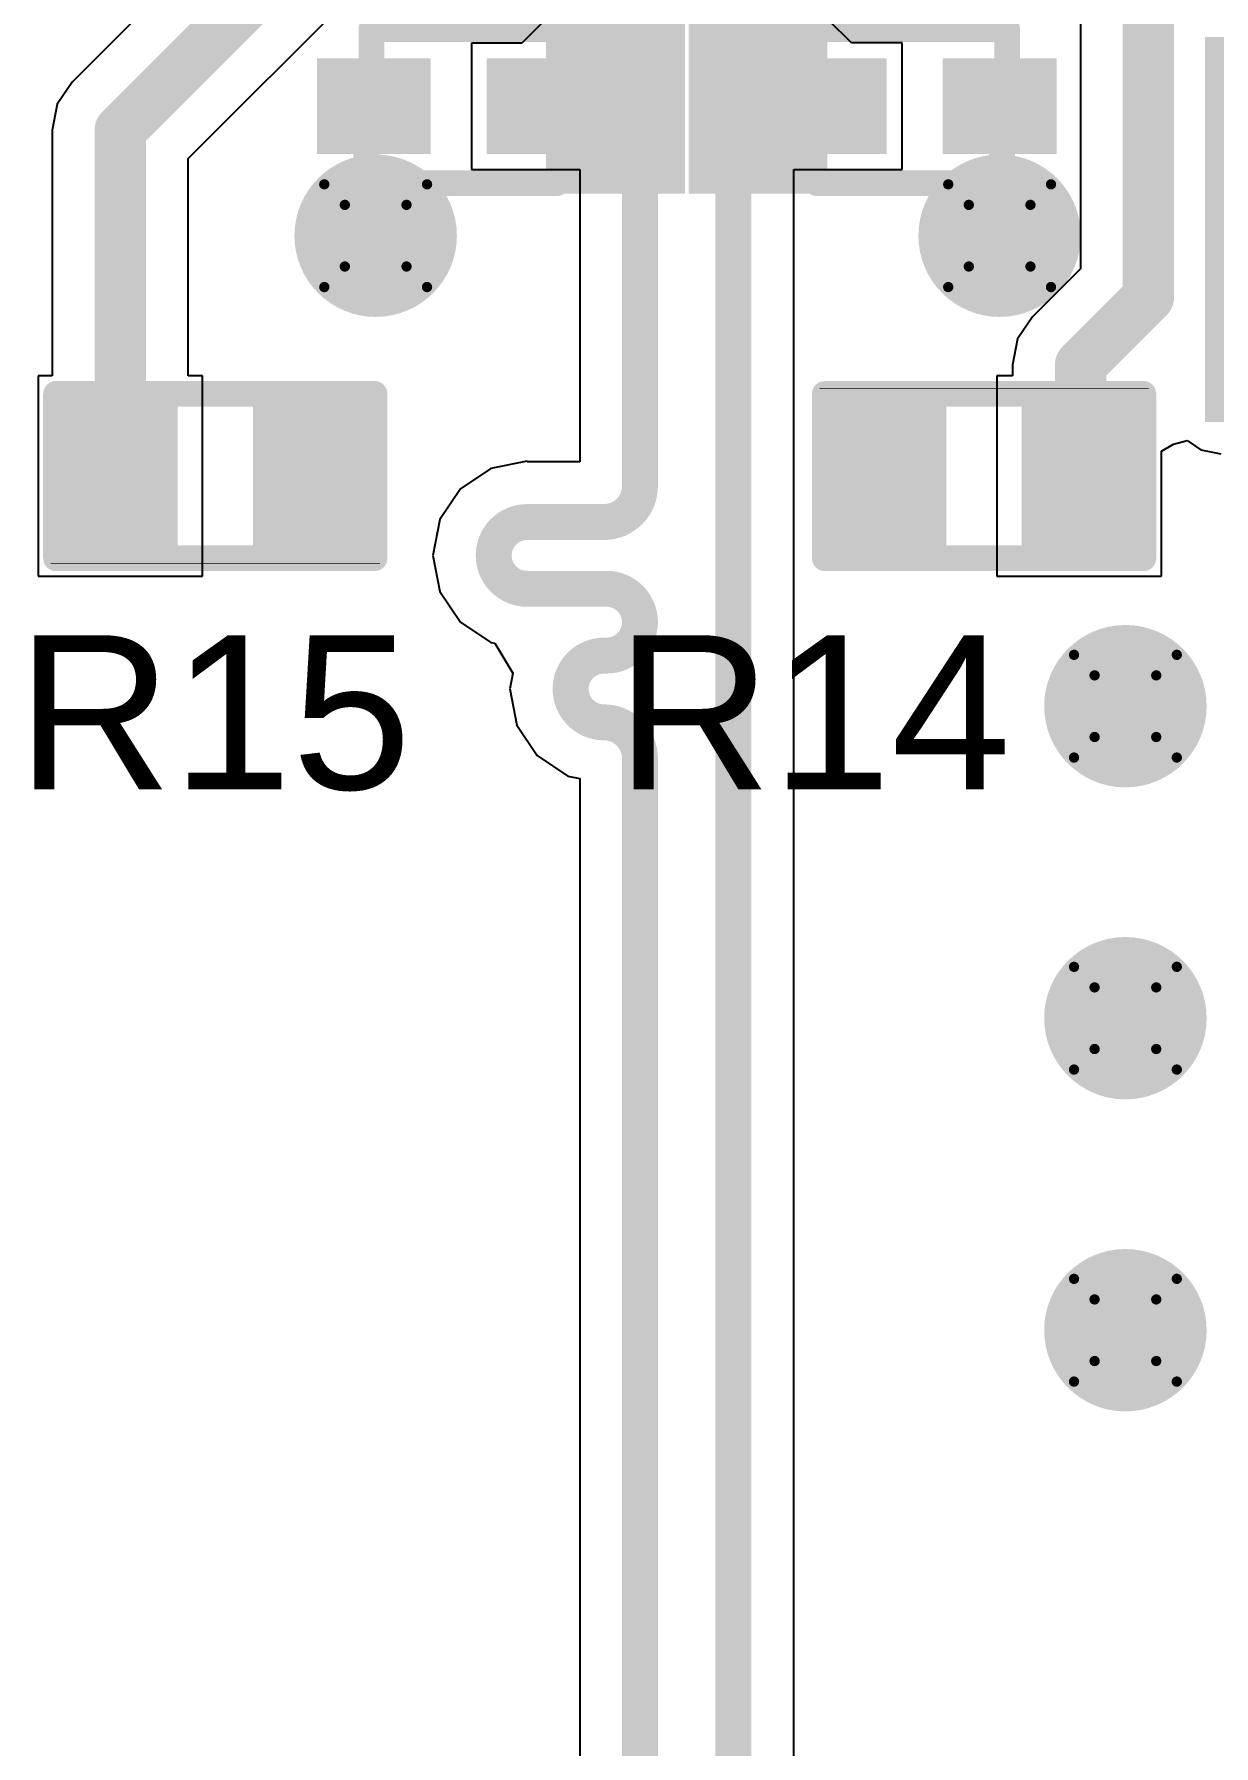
# Model space of a CAD drawing. Header units: inches. Extents: x -6 to 198, y 0 to 119.
# Drawn here: x 22.87 to 28.7, y 38.42 to 46.88 of the extents above; entities that cross this region are included whole.
import ezdxf

# ---------------------------------------------------------------- set-up
doc = ezdxf.new("R2010")
doc.units = ezdxf.units.IN
for name, color, linetype in [('Bottom Layer', 5, 'Continuous'), ('Bottom Solder', 6, 'Continuous'), ('Drill Drawing', 1, 'Continuous'), ('Top Layer', 1, 'Continuous'), ('Top Overlay', 2, 'Continuous'), ('Top Paste', 8, 'Continuous'), ('Top Solder', 216, 'Continuous'), ('Via Holes', 16, 'Continuous')]:
    doc.layers.add(name, color=color, linetype=linetype)
doc.styles.add('Arial', font='', dxfattribs={"height": 0.2})
doc.styles.get('Arial').set_extended_font_data('Arial')

# ---------------------------------------------------------------- blocks, each defined once
blk = doc.blocks.new('SOD_923__17')
at = {"layer": 'Top Layer'}
for points in [[(-0.23999952, -0.13499973), (-0.5999987999999999, -0.13499973), (-0.5999987999999999, 0.13499973), (-0.23999952, 0.13499973)], [(0.6000013399999999, -0.13499973), (0.24000206, -0.13499973), (0.24000206, 0.13499973), (0.6000013399999999, 0.13499973)]]:
    blk.add_hatch(color=1, dxfattribs=at).paths.add_polyline_path(points)
at = {"layer": 'Top Overlay'}
for points in [[(-1.11757968, 0.17769332), (-0.4317796799999999, 0.17769332), (-0.4317796799999999, 0.4316933199999999), (-1.11757968, 0.4316933199999999)], [(-1.11757968, -0.43190668), (-0.6349796799999999, -0.43190668), (-0.6349796799999999, 0.4316933199999999), (-1.11757968, 0.4316933199999999)], [(-1.11757968, -0.43190668), (-0.4317796799999999, -0.43190668), (-0.4317796799999999, -0.17790668), (-1.11757968, -0.17790668)]]:
    blk.add_hatch(color=2, dxfattribs=at).paths.add_polyline_path(points)
at = {"layer": 'Top Paste'}
for points in [[(-0.23999952, -0.13499973), (-0.5999987999999999, -0.13499973), (-0.5999987999999999, 0.13499973), (-0.23999952, 0.13499973)], [(0.6000013399999999, -0.13499973), (0.24000206, -0.13499973), (0.24000206, 0.13499973), (0.6000013399999999, 0.13499973)]]:
    blk.add_hatch(color=8, dxfattribs=at).paths.add_polyline_path(points)
at = {"layer": 'Top Solder'}
for points in [[(-0.13839952, -0.23659973), (-0.7015988, -0.23659973), (-0.7015988, 0.23659973), (-0.1383995199999999, 0.23659973)], [(0.70160134, -0.23659973), (0.13840206, -0.23659973), (0.13840206, 0.23659973), (0.70160134, 0.23659973)]]:
    blk.add_hatch(color=216, dxfattribs=at).paths.add_polyline_path(points)
at = {"layer": 'Top Overlay'}
for points in [[(-0.4826, 0.3809999999999999, 0.127, 0.127, 0), (0.4571999999999999, 0.3809999999999999, 0.127, 0.127, 0)], [(0.4571999999999999, 0.2286, 0.127, 0.127, 0), (0.4571999999999999, 0.3809999999999999, 0.127, 0.127, 0)], [(0.4318, -0.3809999999999999, 0.127, 0.127, 0), (0.4318, -0.2286, 0.127, 0.127, 0)], [(-0.4826, -0.3809999999999999, 0.127, 0.127, 0), (0.4318, -0.3809999999999999, 0.127, 0.127, 0)]]:
    blk.add_lwpolyline(points, format="xyseb", dxfattribs=at)
for points in [[(-0.51435, 0.3809999999999999, 0.0635, 0.0635, 1), (-0.4508499999999999, 0.3809999999999999, 0.0635, 0.0635, 1)], [(0.42545, 0.3809999999999999, 0.0635, 0.0635, 1), (0.4889499999999999, 0.3809999999999999, 0.0635, 0.0635, 1)], [(0.42545, 0.3809999999999999, 0.0635, 0.0635, 1), (0.4889499999999999, 0.3809999999999999, 0.0635, 0.0635, 1)], [(0.42545, 0.2286, 0.0635, 0.0635, 1), (0.4889499999999999, 0.2286, 0.0635, 0.0635, 1)], [(0.40005, -0.2286, 0.0635, 0.0635, 1), (0.46355, -0.2286, 0.0635, 0.0635, 1)], [(-0.51435, -0.3809999999999999, 0.0635, 0.0635, 1), (-0.4508499999999999, -0.3809999999999999, 0.0635, 0.0635, 1)], [(0.40005, -0.3809999999999999, 0.0635, 0.0635, 1), (0.46355, -0.3809999999999999, 0.0635, 0.0635, 1)], [(0.40005, -0.3809999999999999, 0.0635, 0.0635, 1), (0.46355, -0.3809999999999999, 0.0635, 0.0635, 1)]]:
    blk.add_lwpolyline(points, format="xyseb", close=True, dxfattribs=at)
blk = doc.blocks.new('SOD_923__18')
at = {"layer": 'Top Layer'}
for points in [[(-0.23999952, -0.13499973), (-0.5999987999999999, -0.13499973), (-0.5999987999999999, 0.13499973), (-0.23999952, 0.13499973)], [(0.6000013399999999, -0.13499973), (0.24000206, -0.13499973), (0.24000206, 0.13499973), (0.6000013399999999, 0.13499973)]]:
    blk.add_hatch(color=1, dxfattribs=at).paths.add_polyline_path(points)
at = {"layer": 'Top Overlay'}
for points in [[(-1.11770414, 0.17787874), (-0.43190414, 0.17787874), (-0.43190414, 0.43187874), (-1.11770414, 0.43187874)], [(-1.11770414, -0.4317212599999999), (-0.63510414, -0.4317212599999999), (-0.63510414, 0.43187874), (-1.11770414, 0.43187874)], [(-1.11770414, -0.4317212599999999), (-0.43190414, -0.4317212599999999), (-0.43190414, -0.17772126), (-1.11770414, -0.17772126)]]:
    blk.add_hatch(color=2, dxfattribs=at).paths.add_polyline_path(points)
at = {"layer": 'Top Paste'}
for points in [[(-0.23999952, -0.13499973), (-0.5999987999999999, -0.13499973), (-0.5999987999999999, 0.13499973), (-0.23999952, 0.13499973)], [(0.6000013399999999, -0.13499973), (0.24000206, -0.13499973), (0.24000206, 0.13499973), (0.6000013399999999, 0.13499973)]]:
    blk.add_hatch(color=8, dxfattribs=at).paths.add_polyline_path(points)
at = {"layer": 'Top Solder'}
for points in [[(-0.1383995199999999, -0.23659973), (-0.7015988, -0.23659973), (-0.7015988, 0.23659973), (-0.13839952, 0.23659973)], [(0.70160134, -0.23659973), (0.13840206, -0.23659973), (0.13840206, 0.23659973), (0.70160134, 0.23659973)]]:
    blk.add_hatch(color=216, dxfattribs=at).paths.add_polyline_path(points)
at = {"layer": 'Top Overlay'}
for points in [[(0.4571999999999999, 0.3809999999999999, 0.127, 0.127, 0), (-0.4826, 0.3809999999999999, 0.127, 0.127, 0)], [(0.4571999999999999, 0.3809999999999999, 0.127, 0.127, 0), (0.4571999999999999, 0.2286, 0.127, 0.127, 0)], [(0.4318, -0.2286, 0.127, 0.127, 0), (0.4318, -0.3809999999999999, 0.127, 0.127, 0)], [(0.4318, -0.3809999999999999, 0.127, 0.127, 0), (-0.4826, -0.3809999999999999, 0.127, 0.127, 0)]]:
    blk.add_lwpolyline(points, format="xyseb", dxfattribs=at)
for points in [[(-0.51435, 0.3809999999999999, 0.0635, 0.0635, 1), (-0.4508499999999999, 0.3809999999999999, 0.0635, 0.0635, 1)], [(0.42545, 0.3809999999999999, 0.0635, 0.0635, 1), (0.4889499999999999, 0.3809999999999999, 0.0635, 0.0635, 1)], [(0.42545, 0.3809999999999999, 0.0635, 0.0635, 1), (0.4889499999999999, 0.3809999999999999, 0.0635, 0.0635, 1)], [(0.42545, 0.2286, 0.0635, 0.0635, 1), (0.4889499999999999, 0.2286, 0.0635, 0.0635, 1)], [(0.40005, -0.2286, 0.0635, 0.0635, 1), (0.46355, -0.2286, 0.0635, 0.0635, 1)], [(-0.51435, -0.3809999999999999, 0.0635, 0.0635, 1), (-0.4508499999999999, -0.3809999999999999, 0.0635, 0.0635, 1)], [(0.40005, -0.3809999999999999, 0.0635, 0.0635, 1), (0.46355, -0.3809999999999999, 0.0635, 0.0635, 1)], [(0.40005, -0.3809999999999999, 0.0635, 0.0635, 1), (0.46355, -0.3809999999999999, 0.0635, 0.0635, 1)]]:
    blk.add_lwpolyline(points, format="xyseb", close=True, dxfattribs=at)
blk = doc.blocks.new('R___0402_55')
at = {"layer": 'Top Layer'}
for points in [[(-0.6985, -0.3175), (-0.6985, 0.3175), (-0.2412999999999999, 0.3175), (-0.2413, -0.3175)], [(0.2412999999999999, -0.3175), (0.2413, 0.3175), (0.6985, 0.3175), (0.6985, -0.3175)]]:
    blk.add_hatch(color=1, dxfattribs=at).paths.add_polyline_path(points)
at = {"layer": 'Top Paste'}
for points in [[(-0.6985, -0.3175), (-0.6985, 0.3175), (-0.2412999999999999, 0.3175), (-0.2413, -0.3175)], [(0.2412999999999999, -0.3175), (0.2413, 0.3175), (0.6985, 0.3175), (0.6985, -0.3175)]]:
    blk.add_hatch(color=8, dxfattribs=at).paths.add_polyline_path(points)
at = {"layer": 'Top Solder'}
for points in [[(-0.75350116, -0.37250116), (-0.75350116, 0.37250116), (-0.1862988399999999, 0.37250116), (-0.18629884, -0.37250116)], [(0.1862988399999999, -0.37250116), (0.18629884, 0.37250116), (0.75350116, 0.37250116), (0.75350116, -0.37250116)]]:
    blk.add_hatch(color=216, dxfattribs=at).paths.add_polyline_path(points)
at = {"layer": 'Top Overlay'}
for points in [[(-0.7874, -0.4064, 0.127, 0.127, 0), (-0.7874, 0.4064, 0.127, 0.127, 0)], [(-0.7874, 0.4064, 0.127, 0.127, 0), (0.7874, 0.4064, 0.127, 0.127, 0)], [(0.7874, -0.4064, 0.127, 0.127, 0), (0.7874, 0.4064, 0.127, 0.127, 0)], [(-0.7874, -0.4064, 0.127, 0.127, 0), (0.7874, -0.4064, 0.127, 0.127, 0)], [(-0.8128, -0.4318, 0.0032258, 0.0032258, 0), (0.8128, -0.4318, 0.0032258, 0.0032258, 0)]]:
    blk.add_lwpolyline(points, format="xyseb", dxfattribs=at)
for points in [[(-0.8191499999999999, 0.4064, 0.0635, 0.0635, 1), (-0.7556499999999999, 0.4064, 0.0635, 0.0635, 1)], [(-0.8191499999999999, 0.4064, 0.0635, 0.0635, 1), (-0.7556499999999999, 0.4064, 0.0635, 0.0635, 1)], [(0.7556499999999999, 0.4064, 0.0635, 0.0635, 1), (0.8191499999999999, 0.4064, 0.0635, 0.0635, 1)], [(0.7556499999999999, 0.4064, 0.0635, 0.0635, 1), (0.8191499999999999, 0.4064, 0.0635, 0.0635, 1)], [(-0.8191499999999999, -0.4064, 0.0635, 0.0635, 1), (-0.7556499999999999, -0.4064, 0.0635, 0.0635, 1)], [(-0.8191499999999999, -0.4064, 0.0635, 0.0635, 1), (-0.7556499999999999, -0.4064, 0.0635, 0.0635, 1)], [(0.7556499999999999, -0.4064, 0.0635, 0.0635, 1), (0.8191499999999999, -0.4064, 0.0635, 0.0635, 1)], [(0.7556499999999999, -0.4064, 0.0635, 0.0635, 1), (0.8191499999999999, -0.4064, 0.0635, 0.0635, 1)], [(-0.81360518, -0.4318, 0.0016129, 0.0016129, 1), (-0.8119948199999999, -0.4318, 0.0016129, 0.0016129, 1)], [(0.8119948199999999, -0.4318, 0.0016129, 0.0016129, 1), (0.81360518, -0.4318, 0.0016129, 0.0016129, 1)]]:
    blk.add_lwpolyline(points, format="xyseb", close=True, dxfattribs=at)
blk = doc.blocks.new('R___0402_56')
at = {"layer": 'Top Layer'}
for points in [[(-0.6985, -0.3175), (-0.6985, 0.3175), (-0.2412999999999999, 0.3175), (-0.2413, -0.3175)], [(0.2412999999999999, -0.3175), (0.2413, 0.3175), (0.6985, 0.3175), (0.6985, -0.3175)]]:
    blk.add_hatch(color=1, dxfattribs=at).paths.add_polyline_path(points)
at = {"layer": 'Top Paste'}
for points in [[(-0.6985, -0.3175), (-0.6985, 0.3175), (-0.2412999999999999, 0.3175), (-0.2413, -0.3175)], [(0.2412999999999999, -0.3175), (0.2413, 0.3175), (0.6985, 0.3175), (0.6985, -0.3175)]]:
    blk.add_hatch(color=8, dxfattribs=at).paths.add_polyline_path(points)
at = {"layer": 'Top Solder'}
for points in [[(-0.75350116, -0.37250116), (-0.75350116, 0.37250116), (-0.1862988399999999, 0.37250116), (-0.18629884, -0.37250116)], [(0.1862988399999999, -0.37250116), (0.18629884, 0.37250116), (0.75350116, 0.37250116), (0.75350116, -0.37250116)]]:
    blk.add_hatch(color=216, dxfattribs=at).paths.add_polyline_path(points)
at = {"layer": 'Top Overlay'}
for points in [[(0.7874, 0.4064, 0.127, 0.127, 0), (-0.7874, 0.4064, 0.127, 0.127, 0)], [(-0.7874, 0.4064, 0.127, 0.127, 0), (-0.7874, -0.4064, 0.127, 0.127, 0)], [(0.7874, 0.4064, 0.127, 0.127, 0), (0.7874, -0.4064, 0.127, 0.127, 0)], [(0.7874, -0.4064, 0.127, 0.127, 0), (-0.7874, -0.4064, 0.127, 0.127, 0)], [(0.8128, -0.4318, 0.0032258, 0.0032258, 0), (-0.8128, -0.4318, 0.0032258, 0.0032258, 0)]]:
    blk.add_lwpolyline(points, format="xyseb", dxfattribs=at)
for points in [[(-0.8191499999999999, 0.4064, 0.0635, 0.0635, 1), (-0.7556499999999999, 0.4064, 0.0635, 0.0635, 1)], [(-0.8191499999999999, 0.4064, 0.0635, 0.0635, 1), (-0.7556499999999999, 0.4064, 0.0635, 0.0635, 1)], [(0.7556499999999999, 0.4064, 0.0635, 0.0635, 1), (0.8191499999999999, 0.4064, 0.0635, 0.0635, 1)], [(0.7556499999999999, 0.4064, 0.0635, 0.0635, 1), (0.8191499999999999, 0.4064, 0.0635, 0.0635, 1)], [(-0.8191499999999999, -0.4064, 0.0635, 0.0635, 1), (-0.7556499999999999, -0.4064, 0.0635, 0.0635, 1)], [(-0.8191499999999999, -0.4064, 0.0635, 0.0635, 1), (-0.7556499999999999, -0.4064, 0.0635, 0.0635, 1)], [(0.7556499999999999, -0.4064, 0.0635, 0.0635, 1), (0.8191499999999999, -0.4064, 0.0635, 0.0635, 1)], [(0.7556499999999999, -0.4064, 0.0635, 0.0635, 1), (0.8191499999999999, -0.4064, 0.0635, 0.0635, 1)], [(-0.81360518, -0.4318, 0.0016129, 0.0016129, 1), (-0.8119948199999999, -0.4318, 0.0016129, 0.0016129, 1)], [(0.8119948199999999, -0.4318, 0.0016129, 0.0016129, 1), (0.81360518, -0.4318, 0.0016129, 0.0016129, 1)]]:
    blk.add_lwpolyline(points, format="xyseb", close=True, dxfattribs=at)
blk = doc.blocks.new('F____0805_88')
at = {"layer": 'Top Layer'}
for points in [[(-0.59999753, -0.84999957), (-1.59999807, -0.84999957), (-1.59999807, 0.84999957), (-0.5999975299999999, 0.84999957)], [(1.60000315, -0.84999957), (0.6000026099999999, -0.84999957), (0.60000261, 0.84999957), (1.60000315, 0.84999957)]]:
    blk.add_hatch(color=1, dxfattribs=at).paths.add_polyline_path(points)
at = {"layer": 'Top Paste'}
for points in [[(-0.59999753, -0.84999957), (-1.59999807, -0.84999957), (-1.59999807, 0.84999957), (-0.5999975299999999, 0.84999957)], [(1.60000315, -0.84999957), (0.6000026099999999, -0.84999957), (0.60000261, 0.84999957), (1.60000315, 0.84999957)]]:
    blk.add_hatch(color=8, dxfattribs=at).paths.add_polyline_path(points)
at = {"layer": 'Top Solder'}
for points in [[(-0.4983975300000001, -0.95159957), (-1.70159807, -0.95159957), (-1.70159807, 0.95159957), (-0.4983975299999999, 0.95159957)], [(1.70160315, -0.95159957), (0.4984026099999999, -0.95159957), (0.4984026100000001, 0.95159957), (1.70160315, 0.95159957)]]:
    blk.add_hatch(color=216, dxfattribs=at).paths.add_polyline_path(points)
at = {"layer": 'Top Overlay'}
for points in [[(-0.4064, 0.8128, 0.127, 0.127, 0), (0.4064, 0.8128, 0.127, 0.127, 0)], [(-0.4064, -0.8128, 0.127, 0.127, 0), (0.4064, -0.8128, 0.127, 0.127, 0)]]:
    blk.add_lwpolyline(points, format="xyseb", dxfattribs=at)
for points in [[(-0.43815, 0.8128, 0.0635, 0.0635, 1), (-0.37465, 0.8128, 0.0635, 0.0635, 1)], [(0.37465, 0.8128, 0.0635, 0.0635, 1), (0.43815, 0.8128, 0.0635, 0.0635, 1)], [(-0.43815, -0.8128, 0.0635, 0.0635, 1), (-0.37465, -0.8128, 0.0635, 0.0635, 1)], [(0.37465, -0.8128, 0.0635, 0.0635, 1), (0.43815, -0.8128, 0.0635, 0.0635, 1)]]:
    blk.add_lwpolyline(points, format="xyseb", close=True, dxfattribs=at)

msp = doc.modelspace()

# ---------------------------------------------------------------- hatches: boundary and pattern name
at = {"layer": 'Bottom Layer'}
h = msp.add_hatch(color=5, dxfattribs=at)
edge = h.paths.add_edge_path()
edge.add_arc((24.56012868, 45.88780764), 0.2999994, 0, 360)
h = msp.add_hatch(color=5, dxfattribs=at)
edge = h.paths.add_edge_path()
edge.add_arc((27.64477326, 45.88780764), 0.2999994, 0, 360)
h = msp.add_hatch(color=5, dxfattribs=at)
edge = h.paths.add_edge_path()
edge.add_arc((28.26666432, 43.561), 0.2999994, 0, 360)
h = msp.add_hatch(color=5, dxfattribs=at)
edge = h.paths.add_edge_path()
edge.add_arc((28.26666432, 42.01795), 0.2999994, 0, 360)
h = msp.add_hatch(color=5, dxfattribs=at)
edge = h.paths.add_edge_path()
edge.add_arc((28.26666432, 40.4749), 0.2999994, 0, 360)
at = {"layer": 'Bottom Solder'}
h = msp.add_hatch(color=6, dxfattribs=at)
edge = h.paths.add_edge_path()
edge.add_arc((24.56012868, 45.88780764), 0.4015993999999999, 0, 360)
h = msp.add_hatch(color=6, dxfattribs=at)
edge = h.paths.add_edge_path()
edge.add_arc((27.64477326, 45.88780764), 0.4015993999999999, 0, 360)
h = msp.add_hatch(color=6, dxfattribs=at)
edge = h.paths.add_edge_path()
edge.add_arc((28.26666432, 43.561), 0.4015993999999999, 0, 360)
h = msp.add_hatch(color=6, dxfattribs=at)
edge = h.paths.add_edge_path()
edge.add_arc((28.26666432, 42.01795), 0.4015993999999999, 0, 360)
h = msp.add_hatch(color=6, dxfattribs=at)
edge = h.paths.add_edge_path()
edge.add_arc((28.26666432, 40.4749), 0.4015993999999999, 0, 360)
at = {"layer": 'Top Layer'}
h = msp.add_hatch(color=1, dxfattribs=at)
edge = h.paths.add_edge_path()
edge.add_arc((24.56012868, 45.88780764), 0.2999994, 0, 360)
h = msp.add_hatch(color=1, dxfattribs=at)
edge = h.paths.add_edge_path()
edge.add_arc((27.64477326, 45.88780764), 0.2999994, 0, 360)
h = msp.add_hatch(color=1, dxfattribs=at)
edge = h.paths.add_edge_path()
edge.add_arc((28.26666432, 43.561), 0.2999994, 0, 360)
h = msp.add_hatch(color=1, dxfattribs=at)
edge = h.paths.add_edge_path()
edge.add_arc((28.26666432, 42.01795), 0.2999994, 0, 360)
h = msp.add_hatch(color=1, dxfattribs=at)
edge = h.paths.add_edge_path()
edge.add_arc((28.26666432, 40.4749), 0.2999994, 0, 360)
at = {"layer": 'Top Solder'}
h = msp.add_hatch(color=216, dxfattribs=at)
edge = h.paths.add_edge_path()
edge.add_arc((24.56012868, 45.88780764), 0.4015993999999999, 0, 360)
h = msp.add_hatch(color=216, dxfattribs=at)
edge = h.paths.add_edge_path()
edge.add_arc((27.64477326, 45.88780764), 0.4015993999999999, 0, 360)
h = msp.add_hatch(color=216, dxfattribs=at)
edge = h.paths.add_edge_path()
edge.add_arc((28.26666432, 43.561), 0.4015993999999999, 0, 360)
h = msp.add_hatch(color=216, dxfattribs=at)
edge = h.paths.add_edge_path()
edge.add_arc((28.26666432, 42.01795), 0.4015993999999999, 0, 360)
h = msp.add_hatch(color=216, dxfattribs=at)
edge = h.paths.add_edge_path()
edge.add_arc((28.26666432, 40.4749), 0.4015993999999999, 0, 360)
at = {"layer": 'Via Holes'}
h = msp.add_hatch(color=7, dxfattribs=at)
edge = h.paths.add_edge_path()
edge.add_arc((24.56012868, 45.88780764), 0.1499997, 0, 360)
h = msp.add_hatch(color=7, dxfattribs=at)
edge = h.paths.add_edge_path()
edge.add_arc((27.64477326, 45.88780764), 0.1499997, 0, 360)
h = msp.add_hatch(color=7, dxfattribs=at)
edge = h.paths.add_edge_path()
edge.add_arc((28.26666432, 43.561), 0.1499997, 0, 360)
h = msp.add_hatch(color=7, dxfattribs=at)
edge = h.paths.add_edge_path()
edge.add_arc((28.26666432, 42.01795), 0.1499997, 0, 360)
h = msp.add_hatch(color=7, dxfattribs=at)
edge = h.paths.add_edge_path()
edge.add_arc((28.26666432, 40.4749), 0.1499997, 0, 360)

# ---------------------------------------------------------------- linework, layer by layer
at = {"layer": 'Drill Drawing'}
for points in [[(24.30612868, 46.14180764, 0.0508, 0.0508, 0), (24.81412868, 46.14180764, 0.0508, 0.0508, 0)], [(24.30612868, 45.63380764, 0.0508, 0.0508, 0), (24.30612868, 46.14180764, 0.0508, 0.0508, 0)], [(24.81412868, 45.63380764, 0.0508, 0.0508, 0), (24.81412868, 46.14180764, 0.0508, 0.0508, 0)], [(27.39077326, 46.14180764, 0.0508, 0.0508, 0), (27.89877326, 46.14180764, 0.0508, 0.0508, 0)], [(27.39077326, 45.63380764, 0.0508, 0.0508, 0), (27.39077326, 46.14180764, 0.0508, 0.0508, 0)], [(27.89877326, 45.63380764, 0.0508, 0.0508, 0), (27.89877326, 46.14180764, 0.0508, 0.0508, 0)], [(24.40772868, 46.04020764, 0.0508, 0.0508, 0), (24.71252868, 46.04020764, 0.0508, 0.0508, 0)], [(24.40772868, 45.73540764, 0.0508, 0.0508, 0), (24.40772868, 46.04020764, 0.0508, 0.0508, 0)], [(24.71252868, 45.73540764, 0.0508, 0.0508, 0), (24.71252868, 46.04020764, 0.0508, 0.0508, 0)], [(27.49237326, 46.04020764, 0.0508, 0.0508, 0), (27.79717326, 46.04020764, 0.0508, 0.0508, 0)], [(27.49237326, 45.73540764, 0.0508, 0.0508, 0), (27.49237326, 46.04020764, 0.0508, 0.0508, 0)], [(27.79717326, 45.73540764, 0.0508, 0.0508, 0), (27.79717326, 46.04020764, 0.0508, 0.0508, 0)], [(24.40772868, 45.73540764, 0.0508, 0.0508, 0), (24.71252868, 45.73540764, 0.0508, 0.0508, 0)], [(27.49237326, 45.73540764, 0.0508, 0.0508, 0), (27.79717326, 45.73540764, 0.0508, 0.0508, 0)], [(24.30612868, 45.63380764, 0.0508, 0.0508, 0), (24.81412868, 45.63380764, 0.0508, 0.0508, 0)], [(27.39077326, 45.63380764, 0.0508, 0.0508, 0), (27.89877326, 45.63380764, 0.0508, 0.0508, 0)], [(28.01266432, 43.815, 0.0508, 0.0508, 0), (28.52066432, 43.815, 0.0508, 0.0508, 0)], [(28.01266432, 43.307, 0.0508, 0.0508, 0), (28.01266432, 43.815, 0.0508, 0.0508, 0)], [(28.52066432, 43.307, 0.0508, 0.0508, 0), (28.52066432, 43.815, 0.0508, 0.0508, 0)], [(28.11426432, 43.7134, 0.0508, 0.0508, 0), (28.41906432, 43.7134, 0.0508, 0.0508, 0)], [(28.11426432, 43.4086, 0.0508, 0.0508, 0), (28.11426432, 43.7134, 0.0508, 0.0508, 0)], [(28.41906432, 43.4086, 0.0508, 0.0508, 0), (28.41906432, 43.7134, 0.0508, 0.0508, 0)], [(28.11426432, 43.4086, 0.0508, 0.0508, 0), (28.41906432, 43.4086, 0.0508, 0.0508, 0)], [(28.01266432, 43.307, 0.0508, 0.0508, 0), (28.52066432, 43.307, 0.0508, 0.0508, 0)], [(28.01266432, 42.27195, 0.0508, 0.0508, 0), (28.52066432, 42.27195, 0.0508, 0.0508, 0)], [(28.01266432, 41.76394999999999, 0.0508, 0.0508, 0), (28.01266432, 42.27195, 0.0508, 0.0508, 0)], [(28.52066432, 41.76394999999999, 0.0508, 0.0508, 0), (28.52066432, 42.27195, 0.0508, 0.0508, 0)], [(28.11426432, 42.17035, 0.0508, 0.0508, 0), (28.41906432, 42.17035, 0.0508, 0.0508, 0)], [(28.11426432, 41.86555, 0.0508, 0.0508, 0), (28.11426432, 42.17035, 0.0508, 0.0508, 0)], [(28.41906432, 41.86555, 0.0508, 0.0508, 0), (28.41906432, 42.17035, 0.0508, 0.0508, 0)], [(28.11426432, 41.86555, 0.0508, 0.0508, 0), (28.41906432, 41.86555, 0.0508, 0.0508, 0)], [(28.01266432, 41.76394999999999, 0.0508, 0.0508, 0), (28.52066432, 41.76394999999999, 0.0508, 0.0508, 0)], [(28.01266432, 40.7289, 0.0508, 0.0508, 0), (28.52066432, 40.7289, 0.0508, 0.0508, 0)], [(28.01266432, 40.22089999999999, 0.0508, 0.0508, 0), (28.01266432, 40.7289, 0.0508, 0.0508, 0)], [(28.52066432, 40.22089999999999, 0.0508, 0.0508, 0), (28.52066432, 40.7289, 0.0508, 0.0508, 0)], [(28.11426432, 40.6273, 0.0508, 0.0508, 0), (28.41906432, 40.6273, 0.0508, 0.0508, 0)], [(28.11426432, 40.3225, 0.0508, 0.0508, 0), (28.11426432, 40.6273, 0.0508, 0.0508, 0)], [(28.41906432, 40.3225, 0.0508, 0.0508, 0), (28.41906432, 40.6273, 0.0508, 0.0508, 0)], [(28.11426432, 40.3225, 0.0508, 0.0508, 0), (28.41906432, 40.3225, 0.0508, 0.0508, 0)], [(28.01266432, 40.22089999999999, 0.0508, 0.0508, 0), (28.52066432, 40.22089999999999, 0.0508, 0.0508, 0)]]:
    msp.add_lwpolyline(points, format="xyseb", dxfattribs=at)
for points in [[(24.29342868, 46.14180764, 0.0254, 0.0254, 1), (24.31882868, 46.14180764, 0.0254, 0.0254, 1)], [(24.29342868, 46.14180764, 0.0254, 0.0254, 1), (24.31882868, 46.14180764, 0.0254, 0.0254, 1)], [(24.80142868, 46.14180764, 0.0254, 0.0254, 1), (24.82682868, 46.14180764, 0.0254, 0.0254, 1)], [(24.80142868, 46.14180764, 0.0254, 0.0254, 1), (24.82682868, 46.14180764, 0.0254, 0.0254, 1)], [(27.37807326, 46.14180764, 0.0254, 0.0254, 1), (27.40347326, 46.14180764, 0.0254, 0.0254, 1)], [(27.37807326, 46.14180764, 0.0254, 0.0254, 1), (27.40347326, 46.14180764, 0.0254, 0.0254, 1)], [(27.88607326, 46.14180764, 0.0254, 0.0254, 1), (27.91147326, 46.14180764, 0.0254, 0.0254, 1)], [(27.88607326, 46.14180764, 0.0254, 0.0254, 1), (27.91147326, 46.14180764, 0.0254, 0.0254, 1)], [(24.39502868, 46.04020764, 0.0254, 0.0254, 1), (24.42042868, 46.04020764, 0.0254, 0.0254, 1)], [(24.39502868, 46.04020764, 0.0254, 0.0254, 1), (24.42042868, 46.04020764, 0.0254, 0.0254, 1)], [(24.69982868, 46.04020764, 0.0254, 0.0254, 1), (24.72522868, 46.04020764, 0.0254, 0.0254, 1)], [(24.69982868, 46.04020764, 0.0254, 0.0254, 1), (24.72522868, 46.04020764, 0.0254, 0.0254, 1)], [(27.47967325999999, 46.04020764, 0.0254, 0.0254, 1), (27.50507326, 46.04020764, 0.0254, 0.0254, 1)], [(27.47967325999999, 46.04020764, 0.0254, 0.0254, 1), (27.50507326, 46.04020764, 0.0254, 0.0254, 1)], [(27.78447326, 46.04020764, 0.0254, 0.0254, 1), (27.80987326, 46.04020764, 0.0254, 0.0254, 1)], [(27.78447326, 46.04020764, 0.0254, 0.0254, 1), (27.80987326, 46.04020764, 0.0254, 0.0254, 1)], [(24.39502868, 45.73540764, 0.0254, 0.0254, 1), (24.42042868, 45.73540764, 0.0254, 0.0254, 1)], [(24.39502868, 45.73540764, 0.0254, 0.0254, 1), (24.42042868, 45.73540764, 0.0254, 0.0254, 1)], [(24.69982868, 45.73540764, 0.0254, 0.0254, 1), (24.72522868, 45.73540764, 0.0254, 0.0254, 1)], [(24.69982868, 45.73540764, 0.0254, 0.0254, 1), (24.72522868, 45.73540764, 0.0254, 0.0254, 1)], [(27.47967325999999, 45.73540764, 0.0254, 0.0254, 1), (27.50507326, 45.73540764, 0.0254, 0.0254, 1)], [(27.47967325999999, 45.73540764, 0.0254, 0.0254, 1), (27.50507326, 45.73540764, 0.0254, 0.0254, 1)], [(27.78447326, 45.73540764, 0.0254, 0.0254, 1), (27.80987326, 45.73540764, 0.0254, 0.0254, 1)], [(27.78447326, 45.73540764, 0.0254, 0.0254, 1), (27.80987326, 45.73540764, 0.0254, 0.0254, 1)], [(24.29342868, 45.63380764, 0.0254, 0.0254, 1), (24.31882868, 45.63380764, 0.0254, 0.0254, 1)], [(24.29342868, 45.63380764, 0.0254, 0.0254, 1), (24.31882868, 45.63380764, 0.0254, 0.0254, 1)], [(24.80142868, 45.63380764, 0.0254, 0.0254, 1), (24.82682868, 45.63380764, 0.0254, 0.0254, 1)], [(24.80142868, 45.63380764, 0.0254, 0.0254, 1), (24.82682868, 45.63380764, 0.0254, 0.0254, 1)], [(27.37807326, 45.63380764, 0.0254, 0.0254, 1), (27.40347326, 45.63380764, 0.0254, 0.0254, 1)], [(27.37807326, 45.63380764, 0.0254, 0.0254, 1), (27.40347326, 45.63380764, 0.0254, 0.0254, 1)], [(27.88607326, 45.63380764, 0.0254, 0.0254, 1), (27.91147326, 45.63380764, 0.0254, 0.0254, 1)], [(27.88607326, 45.63380764, 0.0254, 0.0254, 1), (27.91147326, 45.63380764, 0.0254, 0.0254, 1)], [(27.99996432, 43.815, 0.0254, 0.0254, 1), (28.02536432, 43.815, 0.0254, 0.0254, 1)], [(27.99996432, 43.815, 0.0254, 0.0254, 1), (28.02536432, 43.815, 0.0254, 0.0254, 1)], [(28.50796432, 43.815, 0.0254, 0.0254, 1), (28.53336432, 43.815, 0.0254, 0.0254, 1)], [(28.50796432, 43.815, 0.0254, 0.0254, 1), (28.53336432, 43.815, 0.0254, 0.0254, 1)], [(28.10156432, 43.7134, 0.0254, 0.0254, 1), (28.12696432, 43.7134, 0.0254, 0.0254, 1)], [(28.10156432, 43.7134, 0.0254, 0.0254, 1), (28.12696432, 43.7134, 0.0254, 0.0254, 1)], [(28.40636432, 43.7134, 0.0254, 0.0254, 1), (28.43176432, 43.7134, 0.0254, 0.0254, 1)], [(28.40636432, 43.7134, 0.0254, 0.0254, 1), (28.43176432, 43.7134, 0.0254, 0.0254, 1)], [(28.10156432, 43.4086, 0.0254, 0.0254, 1), (28.12696432, 43.4086, 0.0254, 0.0254, 1)], [(28.10156432, 43.4086, 0.0254, 0.0254, 1), (28.12696432, 43.4086, 0.0254, 0.0254, 1)], [(28.40636432, 43.4086, 0.0254, 0.0254, 1), (28.43176432, 43.4086, 0.0254, 0.0254, 1)], [(28.40636432, 43.4086, 0.0254, 0.0254, 1), (28.43176432, 43.4086, 0.0254, 0.0254, 1)], [(27.99996432, 43.307, 0.0254, 0.0254, 1), (28.02536432, 43.307, 0.0254, 0.0254, 1)], [(27.99996432, 43.307, 0.0254, 0.0254, 1), (28.02536432, 43.307, 0.0254, 0.0254, 1)], [(28.50796432, 43.307, 0.0254, 0.0254, 1), (28.53336432, 43.307, 0.0254, 0.0254, 1)], [(28.50796432, 43.307, 0.0254, 0.0254, 1), (28.53336432, 43.307, 0.0254, 0.0254, 1)], [(27.99996432, 42.27195, 0.0254, 0.0254, 1), (28.02536432, 42.27195, 0.0254, 0.0254, 1)], [(27.99996432, 42.27195, 0.0254, 0.0254, 1), (28.02536432, 42.27195, 0.0254, 0.0254, 1)], [(28.50796432, 42.27195, 0.0254, 0.0254, 1), (28.53336432, 42.27195, 0.0254, 0.0254, 1)], [(28.50796432, 42.27195, 0.0254, 0.0254, 1), (28.53336432, 42.27195, 0.0254, 0.0254, 1)], [(28.10156432, 42.17035, 0.0254, 0.0254, 1), (28.12696432, 42.17035, 0.0254, 0.0254, 1)], [(28.10156432, 42.17035, 0.0254, 0.0254, 1), (28.12696432, 42.17035, 0.0254, 0.0254, 1)], [(28.40636432, 42.17035, 0.0254, 0.0254, 1), (28.43176432, 42.17035, 0.0254, 0.0254, 1)], [(28.40636432, 42.17035, 0.0254, 0.0254, 1), (28.43176432, 42.17035, 0.0254, 0.0254, 1)], [(28.10156432, 41.86555, 0.0254, 0.0254, 1), (28.12696432, 41.86555, 0.0254, 0.0254, 1)], [(28.10156432, 41.86555, 0.0254, 0.0254, 1), (28.12696432, 41.86555, 0.0254, 0.0254, 1)], [(28.40636432, 41.86555, 0.0254, 0.0254, 1), (28.43176432, 41.86555, 0.0254, 0.0254, 1)], [(28.40636432, 41.86555, 0.0254, 0.0254, 1), (28.43176432, 41.86555, 0.0254, 0.0254, 1)], [(27.99996432, 41.76394999999999, 0.0254, 0.0254, 1), (28.02536432, 41.76394999999999, 0.0254, 0.0254, 1)], [(27.99996432, 41.76394999999999, 0.0254, 0.0254, 1), (28.02536432, 41.76394999999999, 0.0254, 0.0254, 1)], [(28.50796432, 41.76394999999999, 0.0254, 0.0254, 1), (28.53336432, 41.76394999999999, 0.0254, 0.0254, 1)], [(28.50796432, 41.76394999999999, 0.0254, 0.0254, 1), (28.53336432, 41.76394999999999, 0.0254, 0.0254, 1)], [(27.99996432, 40.7289, 0.0254, 0.0254, 1), (28.02536432, 40.7289, 0.0254, 0.0254, 1)], [(27.99996432, 40.7289, 0.0254, 0.0254, 1), (28.02536432, 40.7289, 0.0254, 0.0254, 1)], [(28.50796432, 40.7289, 0.0254, 0.0254, 1), (28.53336432, 40.7289, 0.0254, 0.0254, 1)], [(28.50796432, 40.7289, 0.0254, 0.0254, 1), (28.53336432, 40.7289, 0.0254, 0.0254, 1)], [(28.10156432, 40.6273, 0.0254, 0.0254, 1), (28.12696432, 40.6273, 0.0254, 0.0254, 1)], [(28.10156432, 40.6273, 0.0254, 0.0254, 1), (28.12696432, 40.6273, 0.0254, 0.0254, 1)], [(28.40636432, 40.6273, 0.0254, 0.0254, 1), (28.43176432, 40.6273, 0.0254, 0.0254, 1)], [(28.40636432, 40.6273, 0.0254, 0.0254, 1), (28.43176432, 40.6273, 0.0254, 0.0254, 1)], [(28.10156432, 40.3225, 0.0254, 0.0254, 1), (28.12696432, 40.3225, 0.0254, 0.0254, 1)], [(28.10156432, 40.3225, 0.0254, 0.0254, 1), (28.12696432, 40.3225, 0.0254, 0.0254, 1)], [(28.40636432, 40.3225, 0.0254, 0.0254, 1), (28.43176432, 40.3225, 0.0254, 0.0254, 1)], [(28.40636432, 40.3225, 0.0254, 0.0254, 1), (28.43176432, 40.3225, 0.0254, 0.0254, 1)], [(27.99996432, 40.22089999999999, 0.0254, 0.0254, 1), (28.02536432, 40.22089999999999, 0.0254, 0.0254, 1)], [(27.99996432, 40.22089999999999, 0.0254, 0.0254, 1), (28.02536432, 40.22089999999999, 0.0254, 0.0254, 1)], [(28.50796432, 40.22089999999999, 0.0254, 0.0254, 1), (28.53336432, 40.22089999999999, 0.0254, 0.0254, 1)], [(28.50796432, 40.22089999999999, 0.0254, 0.0254, 1), (28.53336432, 40.22089999999999, 0.0254, 0.0254, 1)]]:
    msp.add_lwpolyline(points, format="xyseb", close=True, dxfattribs=at)
at = {"layer": 'Top Layer'}
for p, q in [((24.4921913, 48.08059218), (23.05920966, 46.64761054)), ((23.63394054, 46.27009542), (25.0290711, 47.66522598)), ((28.0438225, 47.1407871), (28.0438225, 45.72390906)), ((25.42060448, 46.9787732), (25.28260374, 46.84077246)), ((26.91314404, 46.84079786), (26.79951714, 46.95442475999999)), ((25.28260374, 46.84077246), (25.03318844, 46.84077246)), ((25.03318844, 46.84077246), (25.03318844, 46.21517554)), ((27.16257204, 46.84079786), (26.91314404, 46.84079786)), ((27.16257204, 46.21520094), (27.16257204, 46.84079786)), ((23.05920966, 46.64761054), (22.98623038, 46.538388)), ((22.98623038, 46.538388), (22.96060178, 46.40954903999999)), ((22.96060178, 46.40954903999999), (22.96060178, 45.19438256)), ((23.63394054, 45.19438256), (23.63394054, 46.27009542)), ((25.03318844, 46.21517554), (25.56891762, 46.21517554)), ((25.56891762, 46.21517554), (25.56891762, 44.76948119999999)), ((26.62684286, 24.5830598), (26.62684286, 46.21520094)), ((26.62684286, 46.21520094), (27.16257204, 46.21520094)), ((28.0438225, 45.72390906), (27.80676683999999, 45.48685339999999)), ((27.80676683999999, 45.48685339999999), (27.73378756, 45.37763086)), ((27.73378756, 45.37763086), (27.70815896, 45.2487919)), ((27.70815896, 45.2487919), (27.70815896, 45.19438256)), ((22.96060178, 45.19438256), (22.89087116, 45.19438256)), ((22.89087116, 45.19438256), (22.89087116, 44.20378255999999)), ((23.70367116, 45.19438256), (23.63394054, 45.19438256)), ((23.70367116, 44.20378255999999), (23.70367116, 45.19438256)), ((27.70815896, 45.19438256), (27.63166432, 45.19438256)), ((27.63166432, 45.19438256), (27.63166432, 44.20378255999999)), ((28.50364632, 44.85621966), (28.57146432, 44.8746499)), ((28.57146432, 44.8746499), (28.63932296, 44.82930836)), ((28.44446432, 44.82273738), (28.50364632, 44.85621966)), ((28.44446432, 44.20378255999999), (28.44446432, 44.82273738)), ((28.63932296, 44.82930836), (28.73842868, 44.80959541999999)), ((25.13026216, 44.73723082), (24.97903056, 44.63617946)), ((25.30865144, 44.77271462), (25.13026216, 44.73723082)), ((25.30865144, 44.76948119999999), (25.30865144, 44.77271462)), ((25.56891762, 44.76948119999999), (25.30865144, 44.76948119999999)), ((24.97903056, 44.63617946), (24.8779792, 44.48494786)), ((24.8779792, 44.48494786), (24.8424954, 44.30655858)), ((24.8424954, 44.30655858), (24.8779792, 44.1281693)), ((22.89087116, 44.20378255999999), (23.70367116, 44.20378255999999)), ((27.63166432, 44.20378255999999), (28.44446432, 44.20378255999999)), ((24.8779792, 44.1281693), (24.97903056, 43.97693769999999)), ((24.97903056, 43.97693769999999), (25.13026216, 43.87588633999999)), ((25.13026216, 43.87588633999999), (25.1489464, 43.87217032)), ((25.1489464, 43.87217032), (25.2384179, 43.72488334)), ((25.2384179, 43.72488334), (25.2227588, 43.64615858)), ((25.2227588, 43.64615858), (25.2582426, 43.46776929999999)), ((25.2582426, 43.46776929999999), (25.35929396, 43.3165377)), ((25.35929396, 43.3165377), (25.51052556, 43.21548634)), ((25.51052556, 43.21548634), (25.56891762, 43.20387092)), ((25.56891762, 43.20387092), (25.56891762, 42.83905072)), ((25.56891762, 42.83905072), (25.56891762, 24.89790296))]:
    msp.add_line(p, q, dxfattribs=at)
for points in [[(23.29727116, 46.40954903999999, 0.254, 0.254, 0), (24.8870724, 47.99935028, 0.254, 0.254, 0)], [(28.38049188, 45.58445544, 0.254, 0.254, 0), (28.38049188, 47.28024072, 0.254, 0.254, 0)], [(25.48208772, 46.61907364, 0.1778, 0.1778, 0), (25.87269908, 47.009685, 0.1778, 0.1778, 0)], [(26.33497908, 46.99778001999999, 0.1778, 0.1778, 0), (26.71367276, 46.61908634, 0.1778, 0.1778, 0)], [(25.39098808, 46.52797399999999, 0.1778, 0.1778, 0), (25.39100078, 46.5279867, 0.1778, 0.1778, 0)], [(25.39100078, 46.5279867, 0.1778, 0.1778, 0), (25.762585, 46.5279867, 0.1778, 0.1778, 0)], [(25.762585, 46.5279867, 0.1778, 0.1778, 0), (25.86674024, 46.42383146, 0.1778, 0.1778, 0)], [(26.32902024, 46.42383146, 0.1778, 0.1778, 0), (26.43317548, 46.5279867, 0.1778, 0.1778, 0)], [(26.43317548, 46.5279867, 0.1778, 0.1778, 0), (26.8047597, 46.5279867, 0.1778, 0.1778, 0)], [(26.8047597, 46.5279867, 0.1778, 0.1778, 0), (26.8047724, 46.5279994, 0.1778, 0.1778, 0)], [(23.29727116, 44.64945857999999, 0.254, 0.254, 0), (23.29727116, 46.40954903999999, 0.254, 0.254, 0)], [(25.86674024, 45.06857127999999, 0.1778, 0.1778, 0), (25.86674024, 46.42383146, 0.1778, 0.1778, 0)], [(26.32902024, 24.5830598, 0.1778, 0.1778, 0), (26.32902024, 46.42383146, 0.1778, 0.1778, 0)], [(28.04482834, 45.2487919, 0.254, 0.254, 0), (28.38049188, 45.58445544, 0.254, 0.254, 0)], [(28.04482834, 44.70584658, 0.254, 0.254, 0), (28.04482834, 45.2487919, 0.254, 0.254, 0)], [(25.86674024, 44.64945857999999, 0.1778, 0.1778, 0), (25.86674024, 45.06857127999999, 0.1778, 0.1778, 0)], [(28.03806432, 44.69908256, 0.254, 0.254, 0), (28.04482834, 44.70584658, 0.254, 0.254, 0)], [(25.86674024, 44.64945857999999, 0.1778, 0.1778, -0.4142135623730951), (25.68894024, 44.47165858, 0.1778, 0.1778, 0)], [(25.30865144, 44.14145858, 0.1778, 0.1778, -0.9999999999999999), (25.30865144, 44.47165858, 0.1778, 0.1778, 0)], [(25.30865144, 44.47165858, 0.1778, 0.1778, 0), (25.68894024, 44.47165858, 0.1778, 0.1778, 0)], [(25.30865144, 44.14145858, 0.1778, 0.1778, 0), (25.70164024, 44.14145858, 0.1778, 0.1778, 0)], [(25.70164024, 44.14145858, 0.1778, 0.1778, -0.9999999999999999), (25.70164024, 43.81125858, 0.1778, 0.1778, 0)], [(25.68891484, 43.48105858, 0.1778, 0.1778, -0.9999999999999999), (25.68891484, 43.81125858, 0.1778, 0.1778, 0)], [(25.68891484, 43.81125858, 0.1778, 0.1778, 0), (25.70164024, 43.81125858, 0.1778, 0.1778, 0)], [(25.68891484, 43.48105858, 0.1778, 0.1778, 0), (25.68894024, 43.48105858, 0.1778, 0.1778, 0)], [(25.68894024, 43.48105858, 0.1778, 0.1778, -0.4142135623730951), (25.86674024, 43.30325858, 0.1778, 0.1778, 0)], [(25.86674024, 42.83905072, 0.1778, 0.1778, 0), (25.86674024, 43.30325858, 0.1778, 0.1778, 0)], [(25.86674024, 24.77454024, 0.1778, 0.1778, 0), (25.86674024, 42.83905072, 0.1778, 0.1778, 0)]]:
    msp.add_lwpolyline(points, format="xyseb", dxfattribs=at)
for points in [[(25.43763772, 46.61907364, 0.08889999999999999, 0.08889999999999999, 1), (25.52653772, 46.61907364, 0.08889999999999999, 0.08889999999999999, 1)], [(26.66922276, 46.61908634, 0.08889999999999999, 0.08889999999999999, 1), (26.75812276, 46.61908634, 0.08889999999999999, 0.08889999999999999, 1)], [(25.34653808, 46.52797399999999, 0.08889999999999999, 0.08889999999999999, 1), (25.43543808, 46.52797399999999, 0.08889999999999999, 0.08889999999999999, 1)], [(25.34655078, 46.5279867, 0.08889999999999999, 0.08889999999999999, 1), (25.43545078, 46.5279867, 0.08889999999999999, 0.08889999999999999, 1)], [(25.34655078, 46.5279867, 0.08889999999999999, 0.08889999999999999, 1), (25.43545078, 46.5279867, 0.08889999999999999, 0.08889999999999999, 1)], [(25.718135, 46.5279867, 0.08889999999999999, 0.08889999999999999, 1), (25.807035, 46.5279867, 0.08889999999999999, 0.08889999999999999, 1)], [(25.718135, 46.5279867, 0.08889999999999999, 0.08889999999999999, 1), (25.807035, 46.5279867, 0.08889999999999999, 0.08889999999999999, 1)], [(26.38872548, 46.5279867, 0.08889999999999999, 0.08889999999999999, 1), (26.47762548, 46.5279867, 0.08889999999999999, 0.08889999999999999, 1)], [(26.38872548, 46.5279867, 0.08889999999999999, 0.08889999999999999, 1), (26.47762548, 46.5279867, 0.08889999999999999, 0.08889999999999999, 1)], [(26.7603097, 46.5279867, 0.08889999999999999, 0.08889999999999999, 1), (26.8492097, 46.5279867, 0.08889999999999999, 0.08889999999999999, 1)], [(26.7603097, 46.5279867, 0.08889999999999999, 0.08889999999999999, 1), (26.8492097, 46.5279867, 0.08889999999999999, 0.08889999999999999, 1)], [(26.7603224, 46.5279994, 0.08889999999999999, 0.08889999999999999, 1), (26.8492224, 46.5279994, 0.08889999999999999, 0.08889999999999999, 1)], [(23.23377116, 46.40954903999999, 0.127, 0.127, 1), (23.36077116, 46.40954903999999, 0.127, 0.127, 1)], [(23.23377116, 46.40954903999999, 0.127, 0.127, 1), (23.36077116, 46.40954903999999, 0.127, 0.127, 1)], [(25.82229024, 46.42383146, 0.08889999999999999, 0.08889999999999999, 1), (25.91119024, 46.42383146, 0.08889999999999999, 0.08889999999999999, 1)], [(25.82229024, 46.42383146, 0.08889999999999999, 0.08889999999999999, 1), (25.91119024, 46.42383146, 0.08889999999999999, 0.08889999999999999, 1)], [(26.28457024, 46.42383146, 0.08889999999999999, 0.08889999999999999, 1), (26.37347024, 46.42383146, 0.08889999999999999, 0.08889999999999999, 1)], [(26.28457024, 46.42383146, 0.08889999999999999, 0.08889999999999999, 1), (26.37347024, 46.42383146, 0.08889999999999999, 0.08889999999999999, 1)], [(28.31699188, 45.58445544, 0.127, 0.127, 1), (28.44399188, 45.58445544, 0.127, 0.127, 1)], [(28.31699188, 45.58445544, 0.127, 0.127, 1), (28.44399188, 45.58445544, 0.127, 0.127, 1)], [(27.98132834, 45.2487919, 0.127, 0.127, 1), (28.10832834, 45.2487919, 0.127, 0.127, 1)], [(27.98132834, 45.2487919, 0.127, 0.127, 1), (28.10832834, 45.2487919, 0.127, 0.127, 1)], [(25.82229024, 45.06857127999999, 0.08889999999999999, 0.08889999999999999, 1), (25.91119024, 45.06857127999999, 0.08889999999999999, 0.08889999999999999, 1)], [(25.82229024, 45.06857127999999, 0.08889999999999999, 0.08889999999999999, 1), (25.91119024, 45.06857127999999, 0.08889999999999999, 0.08889999999999999, 1)], [(23.23377116, 44.64945857999999, 0.127, 0.127, 1), (23.36077116, 44.64945857999999, 0.127, 0.127, 1)], [(27.97456432, 44.69908256, 0.127, 0.127, 1), (28.10156432, 44.69908256, 0.127, 0.127, 1)], [(27.98132834, 44.70584658, 0.127, 0.127, 1), (28.10832834, 44.70584658, 0.127, 0.127, 1)], [(27.98132834, 44.70584658, 0.127, 0.127, 1), (28.10832834, 44.70584658, 0.127, 0.127, 1)], [(25.82229024, 44.64945857999999, 0.08889999999999999, 0.08889999999999999, 1), (25.91119024, 44.64945857999999, 0.08889999999999999, 0.08889999999999999, 1)], [(25.82229024, 44.64945857999999, 0.08889999999999999, 0.08889999999999999, 1), (25.91119024, 44.64945857999999, 0.08889999999999999, 0.08889999999999999, 1)], [(25.26420144, 44.47165858, 0.08889999999999999, 0.08889999999999999, 1), (25.35310144, 44.47165858, 0.08889999999999999, 0.08889999999999999, 1)], [(25.26420144, 44.47165858, 0.08889999999999999, 0.08889999999999999, 1), (25.35310144, 44.47165858, 0.08889999999999999, 0.08889999999999999, 1)], [(25.64449024, 44.47165858, 0.08889999999999999, 0.08889999999999999, 1), (25.73339024, 44.47165858, 0.08889999999999999, 0.08889999999999999, 1)], [(25.64449024, 44.47165858, 0.08889999999999999, 0.08889999999999999, 1), (25.73339024, 44.47165858, 0.08889999999999999, 0.08889999999999999, 1)], [(25.26420144, 44.14145858, 0.08889999999999999, 0.08889999999999999, 1), (25.35310144, 44.14145858, 0.08889999999999999, 0.08889999999999999, 1)], [(25.26420144, 44.14145858, 0.08889999999999999, 0.08889999999999999, 1), (25.35310144, 44.14145858, 0.08889999999999999, 0.08889999999999999, 1)], [(25.65719024, 44.14145858, 0.08889999999999999, 0.08889999999999999, 1), (25.74609024, 44.14145858, 0.08889999999999999, 0.08889999999999999, 1)], [(25.65719024, 44.14145858, 0.08889999999999999, 0.08889999999999999, 1), (25.74609024, 44.14145858, 0.08889999999999999, 0.08889999999999999, 1)], [(25.64446484, 43.81125858, 0.08889999999999999, 0.08889999999999999, 1), (25.73336484, 43.81125858, 0.08889999999999999, 0.08889999999999999, 1)], [(25.64446484, 43.81125858, 0.08889999999999999, 0.08889999999999999, 1), (25.73336484, 43.81125858, 0.08889999999999999, 0.08889999999999999, 1)], [(25.65719024, 43.81125858, 0.08889999999999999, 0.08889999999999999, 1), (25.74609024, 43.81125858, 0.08889999999999999, 0.08889999999999999, 1)], [(25.65719024, 43.81125858, 0.08889999999999999, 0.08889999999999999, 1), (25.74609024, 43.81125858, 0.08889999999999999, 0.08889999999999999, 1)], [(25.64446484, 43.48105858, 0.08889999999999999, 0.08889999999999999, 1), (25.73336484, 43.48105858, 0.08889999999999999, 0.08889999999999999, 1)], [(25.64446484, 43.48105858, 0.08889999999999999, 0.08889999999999999, 1), (25.73336484, 43.48105858, 0.08889999999999999, 0.08889999999999999, 1)], [(25.64449024, 43.48105858, 0.08889999999999999, 0.08889999999999999, 1), (25.73339024, 43.48105858, 0.08889999999999999, 0.08889999999999999, 1)], [(25.64449024, 43.48105858, 0.08889999999999999, 0.08889999999999999, 1), (25.73339024, 43.48105858, 0.08889999999999999, 0.08889999999999999, 1)], [(25.82229024, 43.30325858, 0.08889999999999999, 0.08889999999999999, 1), (25.91119024, 43.30325858, 0.08889999999999999, 0.08889999999999999, 1)], [(25.82229024, 43.30325858, 0.08889999999999999, 0.08889999999999999, 1), (25.91119024, 43.30325858, 0.08889999999999999, 0.08889999999999999, 1)], [(25.82229024, 42.83905072, 0.08889999999999999, 0.08889999999999999, 1), (25.91119024, 42.83905072, 0.08889999999999999, 0.08889999999999999, 1)], [(25.82229024, 42.83905072, 0.08889999999999999, 0.08889999999999999, 1), (25.91119024, 42.83905072, 0.08889999999999999, 0.08889999999999999, 1)]]:
    msp.add_lwpolyline(points, format="xyseb", close=True, dxfattribs=at)

# ---------------------------------------------------------------- block references
at = {"rotation": 180}
for name, p in [('SOD_923__18', (24.97098892, 46.52797399999999)), ('R___0402_56', (27.56816432, 44.69908256))]:
    msp.add_blockref(name, p, dxfattribs=at)
for name, p in [('SOD_923__17', (27.22477156, 46.5279994)), ('F____0805_88', (30.36102894, 45.91857212)), ('R___0402_55', (23.76717116, 44.69908256))]:
    msp.add_blockref(name, p)

# ---------------------------------------------------------------- texts
at = {"layer": 'Top Overlay', "style": 'Arial'}
for s, p in [('R15', (22.7848795, 43.14980702)), ('R14', (25.74783776, 43.14980702))]:
    msp.add_text(s, height=0.7619999999999999, dxfattribs=at).set_placement(p)

doc.saveas('drawing.dxf')
